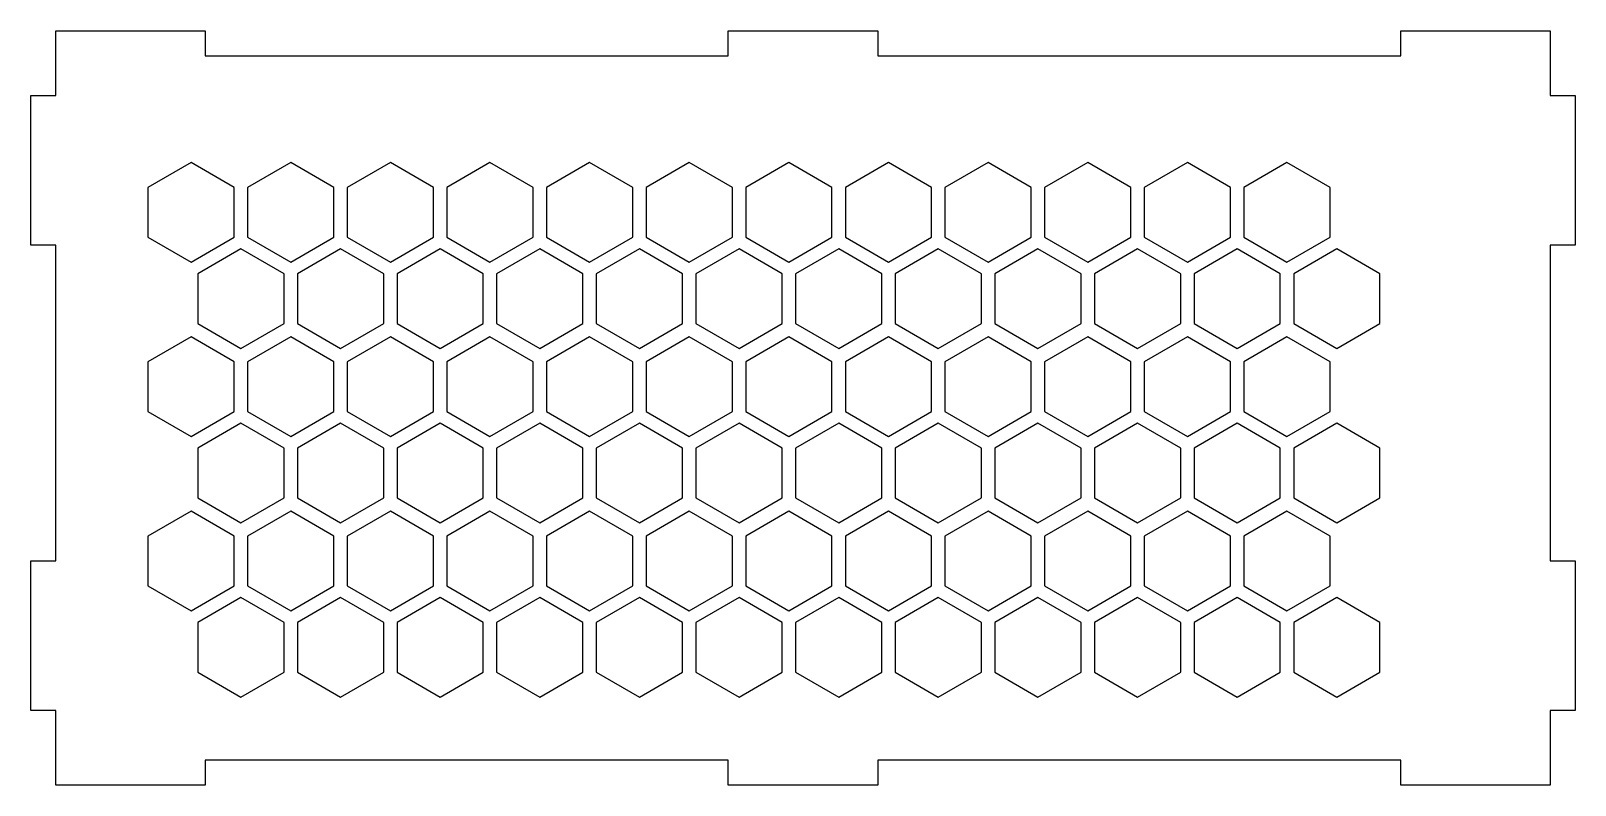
# Model space of a CAD drawing. Header units: millimetres. Extents: x 23 to 333, y -5 to 146.
import ezdxf

# ---------------------------------------------------------------- set-up
doc = ezdxf.new("R2010")
doc.units = ezdxf.units.MM
doc.layers.get('0').update_dxf_attribs({"linetype": 'CONTINUOUS'})

msp = doc.modelspace()

# ---------------------------------------------------------------- linework, layer by layer
for points in [[(162.84, -4.97), (162.84, 0.03), (57.84, 0.03), (57.84, -4.97), (27.84, -4.97), (27.84, 10.03), (22.84, 10.03), (22.84, 40.03), (27.84, 40.03), (27.84, 103.43), (22.84, 103.43), (22.84, 133.43), (27.84, 133.43), (27.84, 146.43), (57.84, 146.43), (57.84, 141.43), (162.84, 141.43), (162.84, 146.43), (192.84, 146.43), (192.84, 141.43), (297.84, 141.43), (297.84, 146.43), (327.84, 146.43), (327.84, 133.43), (332.84, 133.43), (332.84, 103.43), (327.84, 103.43), (327.84, 40.03), (332.84, 40.03), (332.84, 10.03), (327.84, 10.03), (327.84, -4.97), (297.84, -4.97), (297.84, 0.03), (192.84, 0.03), (192.84, -4.97)], [(55, 120), (46.34, 115), (46.34, 105), (55, 100), (63.66, 105), (63.66, 115)], [(75, 120), (66.34, 115), (66.34, 105), (75, 100), (83.66, 105), (83.66, 115)], [(86.34, 115), (86.34, 105), (95, 100), (103.66, 105), (103.66, 115), (95, 120)], [(115, 120), (106.34, 115), (106.34, 105), (115, 100), (123.66, 105), (123.66, 115)], [(126.34, 115), (126.34, 105), (135, 100), (143.66, 105), (143.66, 115), (135, 120)], [(155, 120), (146.34, 115), (146.34, 105), (155, 100), (163.66, 105), (163.66, 115)], [(166.34, 115), (166.34, 105), (175, 100), (183.66, 105), (183.66, 115), (175, 120)], [(195, 120), (186.34, 115), (186.34, 105), (195, 100), (203.66, 105), (203.66, 115)], [(206.34, 115), (206.34, 105), (215, 100), (223.66, 105), (223.66, 115), (215, 120)], [(235, 120), (226.34, 115), (226.34, 105), (235, 100), (243.66, 105), (243.66, 115)], [(246.34, 115), (246.34, 105), (255, 100), (263.66, 105), (263.66, 115), (255, 120)], [(275, 120), (266.34, 115), (266.34, 105), (275, 100), (283.66, 105), (283.66, 115)], [(65, 102.68), (56.34, 97.68), (56.34, 87.68), (65, 82.68), (73.66, 87.68), (73.66, 97.68)], [(85, 102.68), (76.34, 97.68), (76.34, 87.68), (85, 82.68), (93.66, 87.68), (93.66, 97.68)], [(113.66, 97.68), (105, 102.68), (96.34, 97.68), (96.34, 87.68), (105, 82.68), (113.66, 87.68)], [(133.66, 87.68), (133.66, 97.68), (125, 102.68), (116.34, 97.68), (116.34, 87.68), (125, 82.68)], [(153.66, 97.68), (145, 102.68), (136.34, 97.68), (136.34, 87.68), (145, 82.68), (153.66, 87.68)], [(173.66, 87.68), (173.66, 97.68), (165, 102.68), (156.34, 97.68), (156.34, 87.68), (165, 82.68)], [(193.66, 97.68), (185, 102.68), (176.34, 97.68), (176.34, 87.68), (185, 82.68), (193.66, 87.68)], [(213.66, 87.68), (213.66, 97.68), (205, 102.68), (196.34, 97.68), (196.34, 87.68), (205, 82.68)], [(233.66, 97.68), (225, 102.68), (216.34, 97.68), (216.34, 87.68), (225, 82.68), (233.66, 87.68)], [(253.66, 87.68), (253.66, 97.68), (245, 102.68), (236.34, 97.68), (236.34, 87.68), (245, 82.68)], [(273.66, 97.68), (265, 102.68), (256.34, 97.68), (256.34, 87.68), (265, 82.68), (273.66, 87.68)], [(293.66, 87.68), (293.66, 97.68), (285, 102.68), (276.34, 97.68), (276.34, 87.68), (285, 82.68)], [(46.34, 80), (46.34, 70), (55, 65), (63.66, 70), (63.66, 80), (55, 85)], [(75, 85), (66.34, 80), (66.34, 70), (75, 65), (83.66, 70), (83.66, 80)], [(86.34, 80), (86.34, 70), (95, 65), (103.66, 70), (103.66, 80), (95, 85)], [(115, 85), (106.34, 80), (106.34, 70), (115, 65), (123.66, 70), (123.66, 80)], [(126.34, 80), (126.34, 70), (135, 65), (143.66, 70), (143.66, 80), (135, 85)], [(155, 85), (146.34, 80), (146.34, 70), (155, 65), (163.66, 70), (163.66, 80)], [(166.34, 80), (166.34, 70), (175, 65), (183.66, 70), (183.66, 80), (175, 85)], [(195, 85), (186.34, 80), (186.34, 70), (195, 65), (203.66, 70), (203.66, 80)], [(206.34, 80), (206.34, 70), (215, 65), (223.66, 70), (223.66, 80), (215, 85)], [(235, 85), (226.34, 80), (226.34, 70), (235, 65), (243.66, 70), (243.66, 80)], [(246.34, 80), (246.34, 70), (255, 65), (263.66, 70), (263.66, 80), (255, 85)], [(275, 85), (266.34, 80), (266.34, 70), (275, 65), (283.66, 70), (283.66, 80)], [(73.66, 62.68), (65, 67.68), (56.34, 62.68), (56.34, 52.68), (65, 47.68), (73.66, 52.68)], [(93.66, 52.68), (93.66, 62.68), (85, 67.68), (76.34, 62.68), (76.34, 52.68), (85, 47.68)], [(113.66, 62.68), (105, 67.68), (96.34, 62.68), (96.34, 52.68), (105, 47.68), (113.66, 52.68)], [(133.66, 52.68), (133.66, 62.68), (125, 67.68), (116.34, 62.68), (116.34, 52.68), (125, 47.68)], [(153.66, 62.68), (145, 67.68), (136.34, 62.68), (136.34, 52.68), (145, 47.68), (153.66, 52.68)], [(173.66, 52.68), (173.66, 62.68), (165, 67.68), (156.34, 62.68), (156.34, 52.68), (165, 47.68)], [(193.66, 62.68), (185, 67.68), (176.34, 62.68), (176.34, 52.68), (185, 47.68), (193.66, 52.68)], [(213.66, 52.68), (213.66, 62.68), (205, 67.68), (196.34, 62.68), (196.34, 52.68), (205, 47.68)], [(233.66, 62.68), (225, 67.68), (216.34, 62.68), (216.34, 52.68), (225, 47.68), (233.66, 52.68)], [(253.66, 52.68), (253.66, 62.68), (245, 67.68), (236.34, 62.68), (236.34, 52.68), (245, 47.68)], [(273.66, 62.68), (265, 67.68), (256.34, 62.68), (256.34, 52.68), (265, 47.68), (273.66, 52.68)], [(293.66, 52.68), (293.66, 62.68), (285, 67.68), (276.34, 62.68), (276.34, 52.68), (285, 47.68)], [(46.34, 45), (46.34, 35), (55, 30), (63.66, 35), (63.66, 45), (55, 50)], [(75, 50), (66.34, 45), (66.34, 35), (75, 30), (83.66, 35), (83.66, 45)], [(86.34, 45), (86.34, 35), (95, 30), (103.66, 35), (103.66, 45), (95, 50)], [(115, 50), (106.34, 45), (106.34, 35), (115, 30), (123.66, 35), (123.66, 45)], [(126.34, 45), (126.34, 35), (135, 30), (143.66, 35), (143.66, 45), (135, 50)], [(155, 50), (146.34, 45), (146.34, 35), (155, 30), (163.66, 35), (163.66, 45)], [(166.34, 45), (166.34, 35), (175, 30), (183.66, 35), (183.66, 45), (175, 50)], [(195, 50), (186.34, 45), (186.34, 35), (195, 30), (203.66, 35), (203.66, 45)], [(206.34, 45), (206.34, 35), (215, 30), (223.66, 35), (223.66, 45), (215, 50)], [(235, 50), (226.34, 45), (226.34, 35), (235, 30), (243.66, 35), (243.66, 45)], [(246.34, 45), (246.34, 35), (255, 30), (263.66, 35), (263.66, 45), (255, 50)], [(275, 50), (266.34, 45), (266.34, 35), (275, 30), (283.66, 35), (283.66, 45)], [(73.66, 27.68), (65, 32.68), (56.34, 27.68), (56.34, 17.68), (65, 12.68), (73.66, 17.68)], [(93.66, 17.68), (93.66, 27.68), (85, 32.68), (76.34, 27.68), (76.34, 17.68), (85, 12.68)], [(113.66, 27.68), (105, 32.68), (96.34, 27.68), (96.34, 17.68), (105, 12.68), (113.66, 17.68)], [(133.66, 17.68), (133.66, 27.68), (125, 32.68), (116.34, 27.68), (116.34, 17.68), (125, 12.68)], [(153.66, 27.68), (145, 32.68), (136.34, 27.68), (136.34, 17.68), (145, 12.68), (153.66, 17.68)], [(173.66, 17.68), (173.66, 27.68), (165, 32.68), (156.34, 27.68), (156.34, 17.68), (165, 12.68)], [(193.66, 27.68), (185, 32.68), (176.34, 27.68), (176.34, 17.68), (185, 12.68), (193.66, 17.68)], [(213.66, 17.68), (213.66, 27.68), (205, 32.68), (196.34, 27.68), (196.34, 17.68), (205, 12.68)], [(233.66, 27.68), (225, 32.68), (216.34, 27.68), (216.34, 17.68), (225, 12.68), (233.66, 17.68)], [(253.66, 17.68), (253.66, 27.68), (245, 32.68), (236.34, 27.68), (236.34, 17.68), (245, 12.68)], [(273.66, 27.68), (265, 32.68), (256.34, 27.68), (256.34, 17.68), (265, 12.68), (273.66, 17.68)], [(293.66, 17.68), (293.66, 27.68), (285, 32.68), (276.34, 27.68), (276.34, 17.68), (285, 12.68)]]:
    msp.add_lwpolyline(points, close=True)

doc.saveas('drawing.dxf')
